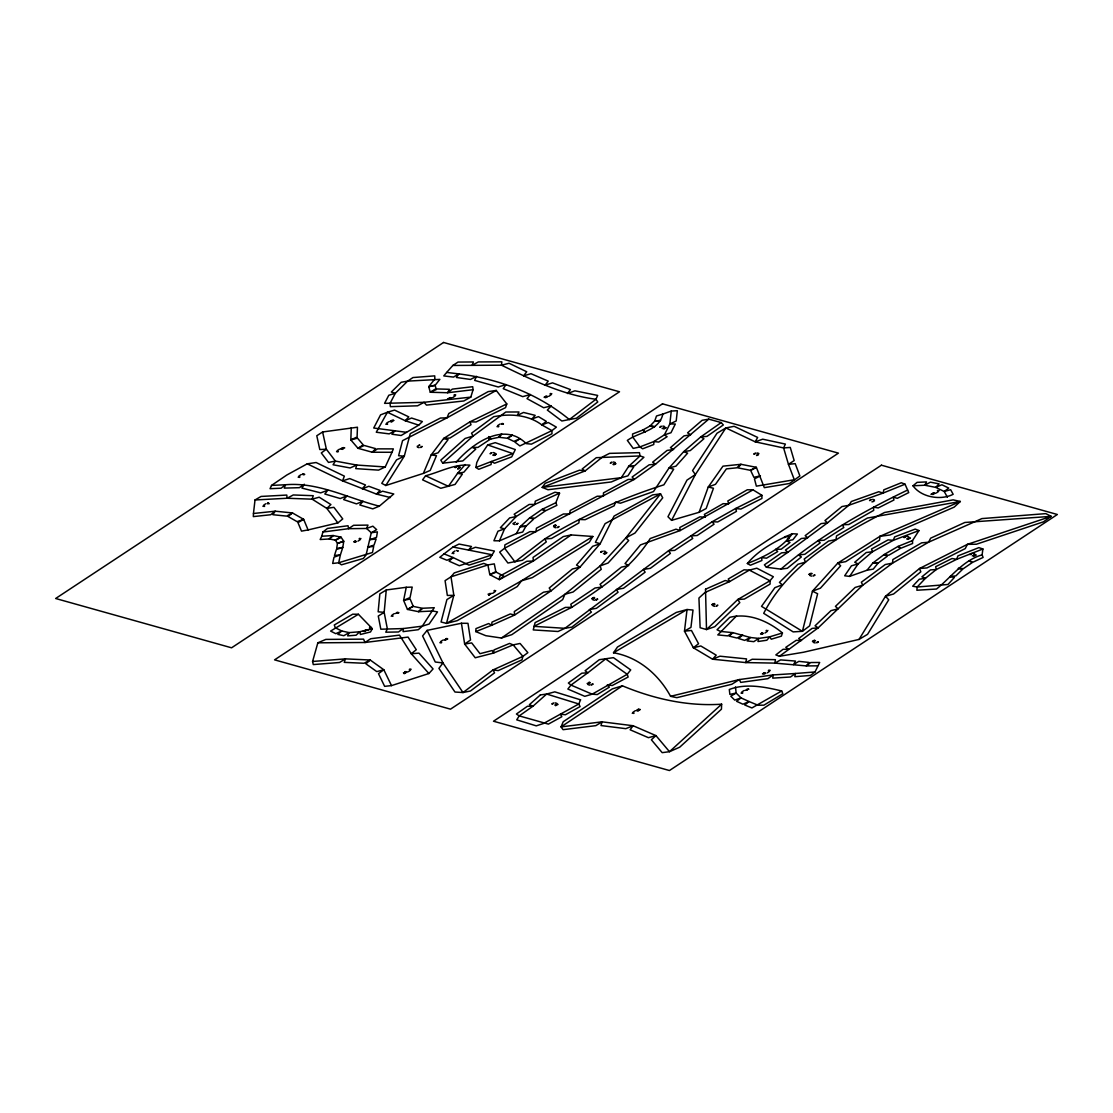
<?xml version="1.0" encoding="UTF-8"?>
<svg xmlns="http://www.w3.org/2000/svg" width="1113" height="1113" viewBox="0 0 1113 1113"><rect width="100%" height="100%" fill="white"/><g stroke="black" fill="none" stroke-linecap="round" stroke-linejoin="round"><path stroke-width="1.5" d="M761.918 495.313L761.904 498.471L740.855 509.058L735.61 508.53L712.195 521.747L668.523 550.768L564.917 628.316L558.03 631.488L533.252 629.916L535.103 622.612L565.334 607.406L571.734 607.336C600.825 588.207 631.377 568.715 650.187 538.539L675.967 529.176L680.182 530.539L753.028 489.859L761.918 495.313L735.61 508.53L736.458 511.382L717.732 521.955L712.195 521.747L714.045 524.209L697.169 535.506L691.09 535.854L692.745 538.442L674.701 550.379L668.523 550.768L670.402 553.398L650.354 568.326L643.467 569.425L645.123 572.207L623.475 588.262L616.393 589.487L618.063 592.269L596.401 608.324L589.334 609.548L591.393 612.108L571.859 627.12L564.917 628.316L533.948 626.355L571.734 607.336L570.788 604.248L595.01 588.012L602.008 587.038L600.018 584.339L621.36 567.157L628.678 565.557L625.033 563.568L640.448 544.911L680.182 530.539L679.793 527.506L699.896 516.849L705.308 517.211L704.39 514.387L723.088 503.688L728.681 503.855L727.832 500.961L747.31 489.776L753.028 489.859M351.263 427.768L350.832 439.927L357.996 448.289L372.257 452.24L391.999 452.281L393.362 448.887L377.571 448.859L372.257 452.24L375.665 448.65L364.257 445.478L357.996 448.289L363.214 444.88L357.496 438.174L350.832 439.927L357.106 436.95L357.44 427.225L322.617 431.969L316.788 435.753L319.807 449.555L326.373 449.221L335.389 461.088L356.703 465.053L385.237 466.959L391.999 452.281M721.641 704.195L721.433 709.204L679.695 747.199L669.483 751.692L662.179 752.652L651.369 739.783L655.96 735.61L669.483 751.692L721.641 704.195C687.597 706.505 653.734 698.867 622.431 685.831L612.331 688.877L563.234 721.725L561.063 726.886L563.039 729.683L595.845 725.648L602.063 721.836L633.074 725.732L655.96 735.61L648.42 737.682L630.111 729.78L633.074 725.732L625.798 728.667L600.992 725.551L602.063 721.836L561.063 726.886L622.431 685.831M253.458 513.496L253.333 516.599L270.696 514.749L275.189 511.201L292.441 512.926L303.668 519.34L308.078 529.927L337.879 522.901L342.748 518.922L333.9 507.319L326.819 508.391L312.141 499.167L287.14 498.248L255.016 499.974L253.458 513.496L275.189 511.201L272.88 514.721L286.681 516.112L292.441 512.926L288.072 516.515L297.046 521.635L303.668 519.34L297.964 522.665L301.498 531.124L308.078 529.927M475.808 631.614L475.961 628.608L488.663 623.544L491.696 625.269L514.582 615.058L551.032 590.906L579.984 567.129L600.185 543.714L614.084 516.084L652.663 494.895L660.552 493.852L662.722 497.831L634.98 533.057L625.868 537.885L600.116 565.947L564.931 594.259L501.42 638.027L485.797 635.69L475.808 631.614L491.696 625.269L491.974 622.125L510.269 613.959L514.582 615.058L514.303 611.552L543.464 592.227L551.032 590.906L549.224 588.012L572.388 569.007L579.984 567.129L576.506 565.056L592.659 546.316L600.185 543.714L595.399 542.337L605.11 523.639L660.552 493.852L625.868 537.885L628.692 540.556L608.088 563.011L600.116 565.947L601.243 569.341L573.098 591.991L564.931 594.259L562.663 599.615L511.869 634.633L501.42 638.027M386.267 589.987L384.166 612.359L387.352 628.845L385.766 632.198L398.496 631.975L403.268 628.567L422.314 626.16L429.159 624.017L437.52 611.9L432.776 611.009L418.53 611.691L407.455 609.423L403.602 600.366L406.259 587.288L412.2 587.094L410.057 597.542L403.602 600.366L410.127 599.003L413.201 606.251L407.455 609.423L413.118 606.376L421.98 608.185L418.53 611.691L422.857 608.241L434.251 607.712L422.314 626.16L418.321 629.694L403.087 631.628L403.268 628.567L380.827 629.221L378.281 616.046L384.166 612.359L378.156 611.802L379.839 593.897L386.267 589.987L406.259 587.288M671.264 411.059L669.845 423.942L664.405 434.849L653.888 441.541L639.947 446.911L633.214 448.414L627.342 440.4C639.126 431.941 659.258 430.912 662.861 414.078L671.264 411.059L677.344 410.697L676.203 420.992L669.845 423.942L675.313 424.025L670.972 432.748L664.405 434.849L667.118 436.713L658.701 442.07L653.888 441.541L653.762 444.518L642.604 448.817L639.947 446.911L632.601 436.894L632.587 433.987L642.618 430.119L645.137 432.067L642.924 429.98L650.535 425.723L654.653 426.752L649.909 426.182L654.681 421.145L660.621 420.45L654.722 421.076L656.503 415.984L662.861 414.078M982.125 554.831L982.89 548.987L978.884 547.624L957.903 555.902L956.665 559.324L936.242 569.55L925.473 578.273L917.182 587.01L916.862 590.238L936.506 589.027C951.281 577.174 962.856 560.451 982.125 554.831L983.099 557.446L972.845 562.246L969.312 560.827L972.247 562.594L963.413 568.618L958.251 568.367L962.606 569.272L955.872 575.88L949.848 576.617L954.453 577.355L947.97 584.478L917.182 587.01L912.674 586.217L919.296 579.219L925.473 578.273L921.884 576.854L930.496 569.884L936.242 569.55L935.685 566.684L952.018 558.503L956.665 559.324L982.89 548.987M475.919 467.46L476.767 462.577L479.341 457.387L487.689 444.936L495.243 442.654L515.305 449.569L511.716 456.873L494.562 463.231L491.334 461.519L475.919 467.46L478.729 469.296L491.07 464.552L491.334 461.519L512.773 453.575L487.689 444.936M556.263 525.586L554.177 526.602M554.831 705.044L556.917 704.042M613.068 464.163L615.155 463.161M594.787 598.043L592.7 599.058M590.127 682.937L588.04 683.952M715.047 604.15L712.946 605.166M815.467 640.768L813.38 641.77M321.782 536.243L322.881 532.042L327.486 528.425L348.035 525.739L348.564 528.689L366.58 528.466L372.869 526.185L376.639 529.621L371.297 532.751L366.121 554.789L363.394 558.448L341.441 564.82L338.686 562.761L332.662 563.47L334.011 557.182L340.383 554.9L342.79 547.415L343.764 541.266L341.023 537.148L333.135 535.534L321.782 536.243L320.154 539.527L329.239 538.97L333.135 535.534L329.351 538.956L335.667 540.25L341.023 537.148L335.263 540.014L337.448 543.311L343.764 541.266L337.448 543.464L336.683 548.375L342.79 547.415L336.404 549.474L334.47 555.47L340.383 554.9L338.686 562.761L372.479 552.507L373.704 546.386L367.652 547.137L374.038 545.092L376.111 539.054L370.226 539.596L376.542 537.329L377.404 531.861L371.297 532.751L366.58 528.466L368 525.099L353.586 525.294L348.564 528.689L322.881 532.042M428.908 673.518L391.512 685.608L383.818 669.748L370.198 660.009L345.433 658.868L339.548 662.485L313.282 664.572L312.586 661.47L317.845 642.813L325.831 639.405L363.561 639.14L365.008 642.493L408.054 637.095L416.29 649.714L411.281 653.748L428.908 673.518L433.068 668.941L418.961 653.122L411.281 653.748L399.47 635.12L370.699 638.737L365.008 642.493L317.845 642.813M470.799 397.118L473.081 389.717L472.705 386.712L452.337 389.119L447.607 392.736L430.314 392.249L428.728 386.684L434.849 379.004L434.738 375.86L412.965 377.557L407.636 381.119L395.31 393.292L390.037 403.393L390.399 406.662L417.598 405.8L424.053 402.308L470.799 397.118L463.857 400.958L426.474 405.118L424.053 402.308L384.569 403.351L388.785 395.268L395.31 393.292L391.331 392.013L401.195 382.274L407.636 381.119L439.858 379.38L434.96 385.515L428.728 386.684L435.072 385.112L436.338 389.55L430.314 392.249L435.586 388.91L449.429 389.3L447.607 392.736L473.081 389.717M506.791 403.922L505.552 407.636L476.058 421.98L469.923 421.855L443.642 438.466L431.162 454.939L423.371 473.401L385.794 485.518L381.773 483.334L396.562 459.85L404.283 456.177L410.252 433.639L440.456 418.029L446.995 417.848L496.245 390.44L506.791 403.922L469.923 421.855L471.008 424.721L449.986 438.021L443.642 438.466L448.08 439.621L438.105 452.81L431.162 454.939L436.477 455.648L430.23 470.409L423.371 473.401M782.439 632.949L781.382 636.149L771.253 639.224L769.793 636.803L758.732 638.403L750.412 637.499L732.91 632.657L720.598 631.433L717.022 629.777L729.794 617.339C748.646 612.581 768.081 621.04 782.439 632.949L769.793 636.803L766.815 640.239L757.967 641.519L758.732 638.403L753.807 641.658L747.157 640.921L750.412 637.499L744.667 640.406L738.489 638.445L742.677 635.036L736.987 638.041L729.168 636.121L732.91 632.657L727.652 635.885L717.802 634.911L736.556 615.879M699.117 512.3L708.258 487.007L722.963 466.152L740.952 464.302L756.353 467.321L764.325 487.661L789.534 483.487L799.885 475.961L795.211 463.648L788.463 464.344L783.608 447.941L785.375 444.073L762.697 439.19L755.254 441.847L725.857 427.935L716.967 433.291L692.578 470.59L695.375 474.555L671.584 520.355L667.967 516.738L686.999 480.093L695.375 474.555L725.857 427.935L734.135 426.307L757.647 437.437L755.254 441.847L783.608 447.941L790.272 447.44L794.167 460.559L788.463 464.344L794.306 479.731L756.367 486.158L754.461 478.882L760.416 475.863L753.891 477.31L750.649 470.479L756.353 467.321L750.287 470.284L737.975 467.877L740.952 464.302L736.82 467.808L726.386 468.893L715.492 484.322L708.258 487.007L713.461 488.273L706.157 508.516L699.117 512.3L671.584 520.355M499.473 540.821L516.349 533.614L520.244 526.616L529.565 518.018L542.142 509.323L545.899 510.617L556.876 505.344L555.846 502.728L559.561 493.17L554.984 492.21L535.256 501.184L534.894 504.384L516.14 516.571L504.551 528.87L499.473 540.821L493.908 540.765L497.97 531.207L504.551 528.87L500.363 527.729L509.643 517.893L516.14 516.571L514.178 514.22L529.176 504.467L534.894 504.384L559.561 493.17M815.022 671.946L795.461 673.49L794.821 676.69L810.473 675.452L815.022 671.946L819.683 662.458L810.723 662.527L806.341 665.922L774.857 663.111L745.807 662.583L712.598 659.216L693.357 647.752L684.481 631.168L687.041 609.521L693.009 610.035L690.95 627.37L684.481 631.168L691.451 630.473L698.561 643.731L693.357 647.752L700.8 645.971L716.202 655.154L712.598 659.216L719.958 656.197L746.531 658.896L745.807 662.583L752.179 659.258L775.427 659.675L774.857 663.111L780.616 659.898L795.531 661.066L793.499 664.572L798.842 661.359L809.109 662.444L806.341 665.922L817.554 665.838M271.558 485.393L270.028 488.704L281.144 488.204L285.457 484.767C318.123 481.846 348.299 498.332 379.324 506.165L393.752 493.977L382.58 491.195L376.444 494.089L342.554 480.872L307.23 463.829L286.834 475.001L271.558 485.393L285.457 484.767L284.26 488.106L299.369 487.689L304.35 484.266L301.929 488.092L320.669 492.878L327.779 490.263L324.815 494.005L340.23 498.527L347.047 495.897L343.639 499.584L356.466 503.883L363.088 501.281L359.791 504.954L372.785 508.864L379.324 506.165M372.326 628.636L370.518 631.961L360.431 634.466L359.722 631.767L349.162 632.615L341.774 630.988L335.347 627.774L334.276 624.991L352.71 614.195L358.4 614.265L372.326 628.636L359.722 631.767L356.104 635.203L347.646 635.885L349.162 632.615L343.806 635.718L337.893 634.41L341.774 630.988L335.75 633.673L330.603 631.085L358.4 614.265M592.839 536.466L589.361 542.17L532.306 577.619L521.524 580.791L446.494 623.391L441.054 622L446.925 599.545L453.84 595.316L451.002 576.826L454.257 572.917L483.765 563.401L487.884 564.945L494.283 563.874L495.841 571.623L489.817 574.642L487.884 564.945L451.002 576.826L445.075 580.666L447.343 595.455L453.84 595.316L446.494 623.391L457.234 620.651L517.253 586.565L521.524 580.791L592.839 536.466L571.178 534.936L563.303 536.577L533.044 557.432L533.35 561.022L499.361 579.636L489.817 574.642L496.203 572.165L503.841 576.158L499.361 579.636L499.709 576.172L526.894 561.272L533.35 561.022L571.178 534.936M859.013 639.432L885.489 596.262L919.533 568.506L967.392 544.354L1051.187 516.362L1045.803 513.636L981.903 518.588L928.548 542.212L892.57 563.122L862.742 585.201L818.194 627.843L779.448 656.267L775.831 654.917L783.065 649.296L788.491 649.255L785.792 647.335L796.198 640.337L801.485 640.504L798.703 638.528L812.087 628.386L818.194 627.843L815.064 625.798L831.008 610.62L838.117 608.867L835.446 606.376L855.146 587.441L862.742 585.201L861.365 582.21L885.225 564.541L892.57 563.122L892.835 559.575L921.62 542.852L928.548 542.212L930.663 538.177L964.86 522.47L1051.187 516.362L1043.41 521.844L976.379 544.229L967.392 544.354L965.249 548.598L926.962 567.922L919.533 568.506L920.813 571.818L893.586 594.008L885.489 596.262L888.731 599.796L867.556 634.34L859.013 639.432L803.516 652.246L779.448 656.267M343.639 447.871L342.999 448.302L344.752 447.885M392.36 420.7L393.668 420.352M393.752 420.575L392.472 420.923M417.208 446.257L419.893 445.158L419.114 444.936M448.609 398.899L449.304 398.384L447.551 398.802M449.388 397.953L450.515 397.591M364.939 630.431L366.08 630.069M502.826 423.719L503.382 423.677M396.91 613.263L397.605 613.263M494.826 454.633L496.161 454.062M445.13 640.086L446.271 639.725M555.624 525.253L553.898 525.684L555.596 524.946M614.835 464.413L613.36 464.705M615.99 463.676L614.529 464.121M663.571 428.282L662.11 428.561M664.781 427.489L663.278 427.976M665.908 427.865L663.863 429.048M593.229 598.293L591.935 598.836M587.135 683.507L589.82 682.408L589.041 682.186M756.548 455.342L758.649 454.076M789.381 537.774L787.336 538.956M808.678 574.391L810.208 573.877M809.902 573.598L811.363 573.292M746.74 690.13L747.435 690.13M748.145 689.253L748.896 689.17M873.357 501.587L871.896 501.866M874.526 500.836L873.065 501.281M812.49 641.325L814.591 640.058M910.114 538.136L908.027 539.374M973.666 555.582L972.206 555.86M974.877 554.789L973.374 555.276M385.794 485.518L404.283 456.177L398.593 455.718L402.558 440.651L446.995 417.848L448.789 413.535L488.19 391.609L496.245 390.44M503.424 423.983L502.422 424.317M496.245 454.313L493.908 455.203M591.81 598.599L594.203 597.639M849.622 576.395L867.055 570.218L872.856 563.011L884.014 554.608L898.094 546.4L901.043 548.166L912.577 543.52L912.521 540.584L918.976 530.581L915.206 529.092L894.643 536.897L893.266 540.348L872.495 551.728L858.095 563.929L849.622 576.395L844.67 575.797L851.445 565.821L858.095 563.929L854.728 562.274L866.248 552.521L872.495 551.728L871.521 548.987L888.132 539.875L893.266 540.348L918.976 530.581M304.6 474.472L303.724 474.875M342.957 449.054L342.081 449.402M392.263 421.577L391.359 421.966M545.37 396.451L546.33 396.033M404.687 671.974L405.661 671.556M638.695 710.623L637.777 711.026M640.1 709.704L639.265 710.052M932.736 493.198L933.71 492.781M613.513 652.774L617.465 647.029L676.301 612.428L687.041 609.521L613.513 652.774C638.431 657.06 658.687 674.534 670.583 696.321L676.843 697.67L731.798 684.272L739.296 679.57L773.243 674.909L795.461 673.49L790.494 676.996L772.728 678.137L773.243 674.909L767.887 678.666L740.729 682.394L739.296 679.57L670.583 696.321M501.323 423.789L502.617 423.455M495.035 455.106L493.963 455.495M593.034 597.792L594.133 597.403M425.597 475.766L422.564 479.842L440.804 488.287L455.078 484.419L462.396 474.082L457.54 473.373L448.4 486.311L425.597 475.766C440.066 472.009 454.605 463.773 469.895 465.151L463.815 472.218L457.54 473.373L465.137 464.538M792.317 533.725C781.549 548.598 764.033 556.945 747.352 563.526L750.385 565.237L761.876 560.507L761.709 557.613L766.523 558.183L777.681 551.575L775.65 549.349L781.229 549.196L790.035 542.448L786.654 540.918L792.859 539.777L797.395 534.017L792.317 533.725C775.803 540.779 758.983 549.572 747.352 563.526M427.128 630.375L422.592 635.954L435.266 662.012L442.96 662.945L463.008 692.536L470.437 691.006L494.534 672.878L493.129 669.873L522.887 656.392L527.868 652.663L520.077 643.467L513.163 644.886L493.671 653.011L475.223 657.769L464.65 644.051L461.436 623.252L427.128 630.375L442.96 662.945L438.939 668.37L454.967 692.036L463.008 692.536L493.129 669.873L498.193 670.61L522.011 659.828L522.887 656.392L513.163 644.886L509.559 643.425L493.963 649.922L493.671 653.011L492.252 650.507L479.995 653.679L471.689 642.897L464.65 644.051L470.549 639.989L467.975 623.336L461.436 623.252M446.675 372.438L443.739 375.916L453.492 377.084L458.862 373.898C498.749 378.893 538.177 393.779 569.355 419.545L576.478 418.224L597.764 401.988L595.956 399.261C562.343 394.92 531.68 379.77 501.504 365.203L452.852 365.454L446.675 372.438L458.862 373.898L456.372 377.46L470.507 379.45L476.517 376.361L474.625 380.396L498.234 386.99L506.025 384.611L503.257 388.687L522.734 396.631L530.372 394.545L527.006 398.635L543.687 407.734L551.227 405.911L547.346 410.085L561.842 420.992L569.355 419.545L595.956 399.261L597.667 395.421L574.906 390.816L567.519 393.501L570.399 389.564L552.507 382.858L545.147 385.126L548.236 381.133L530.998 373.704L523.583 375.832L526.727 371.756L509.058 363.255L501.504 365.203L501.852 361.836L478.312 361.934L472.079 365.328L473.415 361.962L458.041 362.059L452.852 365.454M502.325 424.025L501.434 424.039M418.725 425.152L405.229 420.742L408.791 416.874L394.545 410.085L387.421 412.241L376.277 432.234L389.174 433.875L394.976 430.745L391.887 434.223L401.125 435.489L418.725 425.152L422.37 421.549L411.56 418.029L405.229 420.742L387.421 412.241L380.563 414.857L373.718 428.018L406.509 432.317M714.351 603.51L712.07 604.47M456.191 462.145C472.635 443.308 503.772 421.215 526.212 443.614L531.43 444.143L551.965 433.764L551.895 430.648L556.375 427.128L548.306 422.523L541.794 424.874C528.174 414.662 509.949 413.466 493.713 416.707L471.522 433.207L473.122 436.032L442.724 463.161L440.818 460.142L465.137 438.452L473.122 436.032L505.803 412.019L518.992 411.963L517.364 415.344L523.555 412.464L535.2 415.358L531.931 418.947L538.455 416.624L546.344 421.368L541.794 424.874L551.895 430.648L519.868 445.923L514.86 442.056L519.952 438.772L513.816 441.402L507.737 438.411L512.342 435.03L507.152 438.244L498.61 437.242L501.671 433.778L499.375 437.172L488.969 439.412L488.663 436.588L490.972 438.745L477.95 447.412L472.371 447.412L475.766 449.137L462.813 460.921L442.724 463.161M513.135 523.374L515.472 522.206M708.772 419.142L655.529 464.177L634.243 479.397L504.634 548.222L499.667 552.118L507.918 563.025L522.428 560.256L546.302 541.892L544.786 538.929C582.085 515.876 622.181 498.151 663.877 484.823L673.699 469.157L669.052 467.961L653.484 491.584L620.442 503.201L615.489 502.06L614.223 505.761L585.146 519.688L579.136 519.479L578.913 522.943L551.436 538.497L544.786 538.929L514.943 561.87L504.634 548.222L504.885 544.869L529.913 531.638L535.923 531.694L536.438 528.202L563.428 513.997L569.661 513.942L570.176 510.45L597.166 496.245L603.385 496.175L603.455 492.878L628.149 479.453L634.243 479.397L632.142 477.004L649.157 464.831L655.529 464.177L652.649 462.173L667.104 450.431L673.588 449.499L670.429 447.663L684.036 435.879L690.603 434.78L687.57 432.832L702.108 420.311L708.772 419.142L721.224 422.578L723.325 424.943L706.964 436.393L700.773 436.894L683.66 451.697L669.052 467.961L675.953 466.152L687.639 453.144L683.66 451.697L690.241 450.598L703.931 438.745L700.773 436.894L721.224 422.578M912.994 485.797L917.084 482.36L926.531 481.915L924.806 485.226L912.994 485.797C921.355 497.455 940.833 500.613 953.159 494.311L950.641 489.706L944.241 491.501L935.699 487.369L924.806 485.226L930.412 482.166L939.135 483.877L935.699 487.369L941.904 484.767L948.735 488.064L944.241 491.501L947.386 497.247M553.829 525.739L553.592 526.435M766.412 567.268L787.809 552.312L785.486 550.059L801.346 538.483L807.635 537.857L805.186 535.631L821.116 523.597L827.543 522.818L787.809 552.312L781.535 552.869L764.408 564.834L766.412 567.268L780.936 569.119C818.89 536.494 862.658 511.66 907.61 490.04L905.022 484.197L901.321 482.75L883.792 489.845L883.11 493.073L848.829 505.288L841.971 506.54L824.956 520.564L827.543 522.818L848.829 505.288L851.362 501.49L878.783 491.723L883.11 493.073L905.022 484.197M444.087 553.884L439.788 557.335L446.981 560.256L453.074 557.543L468.963 565.14L490.04 558.364L494.409 551.032L475.418 547.262L468.503 550.059L452.963 547.026L444.087 553.884L453.074 557.543L449.082 561.161L459.335 565.724L492.238 554.789L468.503 550.059L471.467 546.483L459.043 544.062L452.963 547.026M337.322 450.598L339.507 449.151M298.924 476.058L301.108 474.611M341.538 448.358L340.578 448.998L342.929 448.748M342.025 448.038L343.611 447.565M303.153 473.818L302.18 474.458L304.545 474.208M386.601 423.149L388.785 421.716M390.816 420.923L389.856 421.563L392.207 421.312M263.67 505.149L265.84 503.716M268.525 502.867L267.315 503.674L269.165 503.73M450.278 398.663L448.72 399.136M451.739 397.703L450.153 398.162M452.81 397.55L454.98 396.103M497.789 425.528L499.96 424.081M546.831 397.077L547.805 396.437L545.44 396.687M548.876 396.284L551.06 394.837M357.996 541.141L360.181 539.708M452.852 552.382L455.022 550.935M664.252 428.255L665.88 427.573M367.304 630.181L365.746 630.668M368.375 630.028L370.559 628.595M391.999 615.113L394.169 613.666M395.24 613.513L396.826 613.04M488.677 595.052L489.887 594.245L488.037 594.189M491.737 593.396L490.151 593.869M492.809 593.243L494.979 591.796M440.651 641.575L442.835 640.128M443.906 639.975L445.492 639.516M404.061 673.615L405.271 672.822L403.421 672.753M406.148 672.614L407.121 671.974L404.756 672.21M408.193 671.807L410.377 670.374M758.273 454.883L756.659 455.565M787.726 538.149L789.354 537.468M711.875 604.86L712.849 604.22M934.197 493.824L935.17 493.184L932.833 493.449M936.242 493.031L938.426 491.584M633.019 712.209L635.203 710.762M637.248 709.969L636.274 710.609L638.639 710.358M638.695 709.009L637.721 709.649L640.086 709.398M764.951 633.019L767.135 631.572M908.403 538.567L910.044 537.885M814.201 640.865L812.573 641.547M767.247 672.878L769.431 671.445M741.815 691.98L743.999 690.533M745.07 690.38L746.656 689.921M746.531 689.42L748.117 688.947M490.263 593.438L489.4 593.646M781.702 690.978L751.915 707.951L744.736 704.988L749.049 701.538L758.023 705.239L763.894 705.169L782.842 693.747L781.702 690.978C764.965 686.944 745.821 683.09 729.307 689.49L729.864 694.387L736.152 693.051L741.063 697.907L749.049 701.538L742.941 704.209L736.569 701.301L741.063 697.907L734.719 700.091L730.782 696.195L736.152 693.051L735.456 686.944M255.016 499.974L261.082 496.44L286.778 495.062L287.14 498.248L293.248 494.965L313.254 495.702L312.141 499.167L319.181 497.191L330.923 504.565L326.819 508.391L337.879 522.901M455.12 467.237L456.678 466.931M661.386 426.641L660.232 426.808M754.016 453.826L755.574 453.534M600.783 551.937L601.952 551.756M595.97 599.657L597.542 599.364M784.498 537.162L786.056 536.869M869.643 500.238L870.811 500.057M552.09 703.736L553.272 703.555M591.309 684.551L592.867 684.258M814.716 575.296L813.631 575.435M904.006 537.245L905.565 536.953M971.482 553.94L970.341 554.107M816.65 642.368L818.208 642.076M555.846 502.728L542.142 509.323L544.98 511.159L534.922 518.115L529.565 518.018L533.67 519.103L526.226 525.976L520.244 526.616L525.809 526.435L522.693 532.028L516.349 533.614M385.237 466.959L378.559 470.131L355.729 468.615L356.703 465.053L350.094 467.947L333.051 464.775L335.389 461.088L328.502 462.424L321.295 452.935L326.373 449.221L322.617 431.969M391.553 420.436L393.056 420.171M912.521 540.584L898.094 546.4L900.041 548.667L888.758 555.234L884.014 554.608L887.325 556.18L878.394 562.9L872.856 563.011L877.893 563.359L873.246 569.119L867.055 570.218M264.018 506.526L264.254 506.415A1.711 0.71 -19.7 0 0 264.713 506.025M769.375 670.875L769.626 670.777A2.504 1.043 -19.7 0 0 770.21 670.29M497.928 426.07L497.622 426.182A2.504 1.043 -19.7 0 0 497.01 426.669M370.295 627.203L369.989 627.315A1.711 0.71 -19.7 0 0 369.502 627.718M410.113 668.983L409.779 669.108A1.711 0.71 -19.7 0 0 409.32 669.511M498.068 426.905L498.374 426.794A1.711 0.71 -19.7 0 0 498.833 426.39M370.434 628.038L370.74 627.913A2.504 1.043 -19.7 0 0 371.325 627.44M410.252 669.817L410.558 669.692A2.504 1.043 -19.7 0 0 411.142 669.219M386.74 423.705L386.489 423.789A2.504 1.043 -19.7 0 0 385.821 424.303M337.642 451.961L337.907 451.85A1.711 0.71 -19.7 0 0 338.38 451.461M263.809 505.705L263.503 505.817A2.504 1.043 -19.7 0 0 262.891 506.304M392.138 615.656L391.887 615.739A2.504 1.043 -19.7 0 0 391.22 616.254M769.166 670.054L768.888 670.151A1.711 0.71 -19.7 0 0 768.373 670.583M742.134 693.357L742.413 693.246A1.711 0.71 -19.7 0 0 742.872 692.843M544.98 397.021L544.104 397.23L545.857 397.717M355.548 540.918L354.671 541.127L356.438 541.628M354.588 541.558L353.711 541.767L355.464 542.268M457.471 551.158L458.347 550.949L456.58 550.462M398.064 612.929L398.941 612.72L397.188 612.233M762.516 632.782L761.64 632.991L763.393 633.492M764.812 672.655L763.935 672.864L765.702 673.365M454.73 394.712L454.494 394.781A1.711 0.71 -19.7 0 0 453.937 395.24M550.796 393.459L550.49 393.571A1.711 0.71 -19.7 0 0 550.003 393.974M299.063 476.601L298.841 476.67A2.504 1.043 -19.7 0 0 298.159 477.213M452.991 552.924L452.768 552.994A2.504 1.043 -19.7 0 0 452.073 553.523M938.315 491.042L938.607 490.916A2.504 1.043 -19.7 0 0 939.191 490.443M494.729 590.419L494.436 590.502A1.711 0.71 -19.7 0 0 493.935 590.933M440.804 642.131L440.567 642.187A2.504 1.043 -19.7 0 0 439.885 642.73M454.841 395.546L455.175 395.435A2.504 1.043 -19.7 0 0 455.76 394.948M299.188 477.435L299.522 477.324A1.711 0.71 -19.7 0 0 299.981 476.921M359.916 538.316L359.708 538.372A1.711 0.71 -19.7 0 0 359.123 538.845M494.84 591.253L495.174 591.128A2.504 1.043 -19.7 0 0 495.758 590.655M440.915 642.966L441.249 642.841A1.711 0.71 -19.7 0 0 441.708 642.438M766.996 631.029L767.316 630.904A2.504 1.043 -19.7 0 0 767.9 630.417M633.158 712.751L632.907 712.835A2.504 1.043 -19.7 0 0 632.254 713.35M307.23 463.829L316.106 462.521L344.362 476.141L342.554 480.872L349.719 478.576L365.495 484.976L362.281 488.857L368.793 486.27L380.131 490.443L376.444 494.089L390.426 497.553M780.936 569.119L787.35 568.256L801.388 556.917L798.48 554.956L804.782 554.302L820.239 542.852L817.818 540.654L824.079 540.222L843.793 527.534L842.444 524.779L848.774 524.529L873.677 510.408L873.58 507.125L878.185 507.959L893.948 500.001L893.28 497.177L897.287 498.318L908.751 492.6L907.61 490.04M391.512 685.608L384.639 686.345L378.476 673.657L383.818 669.748L376.792 671.612L365.885 663.807L370.198 660.009L364.048 663.265L344.237 662.36L345.433 658.868L312.586 661.47M420.978 446.967L421.771 446.911M490.527 453.311L491.32 453.255M610.703 462.73L611.496 462.674M516.794 523.847L517.587 523.792M557.836 527.075L558.615 527.033M716.605 605.639L717.398 605.597M603.441 553.676L606.001 552.34M812.184 573.529L809.582 574.851M933.237 494.464L930.983 494.297L932.151 493.713M365.356 631.461L363.116 631.294L364.285 630.709M764.728 674.005L762.488 673.824L763.643 673.24M973.792 556.305L976.338 554.97M555.54 705.698L558.1 704.362M906.65 538.984L909.224 537.662M662.875 426.042L664.628 426.529M757.035 452.935L758.788 453.436M872.662 499.347L874.415 499.834M972.971 553.342L974.724 553.829M907.025 536.355L908.778 536.856M613.333 461.965L615.099 462.465M493.156 452.532L494.923 453.033M495.368 453.84L492.753 455.161M787.503 536.271L789.27 536.758M417.375 447.189L419.128 447.676M458.125 466.347L459.892 466.834M810.027 575.658L811.78 576.144M554.232 527.298L555.985 527.799M513.19 524.07L514.957 524.571M603.789 551.046L605.555 551.533M713.002 605.862L714.769 606.362M813.436 642.465L815.189 642.966M267.76 502.993L268.553 503.215M592.756 599.754L594.523 600.255M488.649 594.704L489.428 594.912M588.081 684.648L589.848 685.149M555.109 702.846L556.862 703.346M404.033 673.268L404.812 673.49M456.107 466.57A2.504 1.043 -19.7 0 1 456.775 466.639M455.579 467.571A1.711 0.71 -19.7 0 1 455.022 467.53M457.707 468.851A2.49 1.043 -19.7 0 1 459.669 467.571M460.003 467.655A2.49 1.043 -19.7 0 1 458.041 468.949M453.909 553.244A1.711 0.71 -19.7 0 1 453.464 553.634M870.63 499.57A2.504 1.043 -19.7 0 1 871.298 499.64M870.102 500.558A1.711 0.71 -19.7 0 1 869.545 500.53M421.159 447.44A2.504 1.043 -19.7 0 1 420.491 447.384M421.688 446.452A1.711 0.71 -19.7 0 1 422.244 446.494M785.486 536.508A2.504 1.043 -19.7 0 1 786.154 536.563M784.957 537.496A1.711 0.71 -19.7 0 1 784.401 537.454M516.975 524.334A2.504 1.043 -19.7 0 1 516.321 524.265M517.503 523.347A1.711 0.71 -19.7 0 1 518.06 523.374M755.017 453.172A2.504 1.043 -19.7 0 1 755.671 453.241M754.489 454.16A1.711 0.71 -19.7 0 1 753.918 454.118M766.078 630.709A1.711 0.71 -19.7 0 1 766.523 630.32M760.972 633.534A2.49 1.043 -19.7 0 1 762.544 633.965M762.127 634.243A2.49 1.043 -19.7 0 1 760.555 633.798M360.946 538.553A2.504 1.043 -19.7 0 1 360.389 539.026M553.091 703.082A2.504 1.043 -19.7 0 1 553.745 703.138M552.563 704.07A1.711 0.71 -19.7 0 1 551.992 704.028M611.315 462.201A2.504 1.043 -19.7 0 1 611.983 462.257M610.787 463.189A1.711 0.71 -19.7 0 1 610.23 463.147M716.786 606.126A2.504 1.043 -19.7 0 1 716.132 606.056M717.315 605.138A1.711 0.71 -19.7 0 1 717.871 605.18M591.866 684.912A2.504 1.043 -19.7 0 1 591.212 684.843M592.394 683.925A1.711 0.71 -19.7 0 1 592.965 683.966M817.22 642.73A2.504 1.043 -19.7 0 1 816.552 642.674M817.749 641.742A1.711 0.71 -19.7 0 1 818.305 641.784M596.54 600.018A2.504 1.043 -19.7 0 1 595.886 599.949M597.069 599.031A1.711 0.71 -19.7 0 1 597.625 599.058M558.003 527.562A2.504 1.043 -19.7 0 1 557.349 527.492M558.531 526.574A1.711 0.71 -19.7 0 1 559.102 526.616M601.771 551.269A2.504 1.043 -19.7 0 1 602.439 551.338M601.243 552.271A1.711 0.71 -19.7 0 1 600.686 552.229M604.554 553.884A2.49 1.043 -19.7 0 1 606.502 552.591M606.835 552.688A2.49 1.043 -19.7 0 1 604.874 553.968M551.825 393.696A2.504 1.043 -19.7 0 1 551.269 394.155M634.076 713.071A1.711 0.71 -19.7 0 1 633.631 713.461M813.798 575.908A2.504 1.043 -19.7 0 1 813.144 575.852M814.326 574.92A1.711 0.71 -19.7 0 1 814.897 574.962M336.543 451.739A2.504 1.043 -19.7 0 1 337.114 451.28M905.008 536.591A2.504 1.043 -19.7 0 1 905.662 536.661M904.479 537.579A1.711 0.71 -19.7 0 1 903.909 537.537M937.369 490.722A1.711 0.71 -19.7 0 1 937.814 490.346M491.139 452.768A2.504 1.043 -19.7 0 1 491.807 452.838M490.61 453.756A1.711 0.71 -19.7 0 1 490.054 453.728M387.658 424.025A1.711 0.71 -19.7 0 1 387.213 424.401M447.315 639.307A2.49 1.043 -19.7 0 1 445.743 638.862M446.146 638.584A2.49 1.043 -19.7 0 1 447.718 639.029M393.042 615.976A1.711 0.71 -19.7 0 1 392.611 616.352M970.939 553.564A2.504 1.043 -19.7 0 1 971.607 553.634M970.411 554.566A1.711 0.71 -19.7 0 1 969.854 554.524M741.049 693.135A2.504 1.043 -19.7 0 1 741.606 692.662M660.844 426.265A2.504 1.043 -19.7 0 1 661.512 426.335M660.315 427.267A1.711 0.71 -19.7 0 1 659.759 427.225M880.007 536.285L879.52 540.167L845.727 561.634L837.769 563.108L812.448 591.17L802.417 631.321L793.166 631.892L763.699 613.333C788.282 565.251 838.103 536.48 884.557 512.495L953.145 499.862L960.338 501.476L954.161 507.138L889.899 535.005L880.007 536.285L837.769 563.108L840.663 565.752L820.406 588.193L812.448 591.17L817.624 593.744L809.61 625.868L802.417 631.321L761.515 606.362L774.871 587.678L782.3 584.77L779.434 582.419L797.979 564.277L805.478 562.093L804.184 559.046L828.601 541.043L835.988 539.596L836.545 535.896L867.403 518.046L960.338 501.476L880.007 536.285M705.517 589.222L706.505 629.568L714.769 626.689L739.797 602.648L737.794 599.504L769.987 580.763L773.34 576.715L756.812 568.2L749.341 570.12L729.627 581.584L705.016 592.464L698.936 598.029L700.133 627.718L706.505 629.568L737.794 599.504L744.36 599.072L770.113 584.088L769.987 580.763L749.341 570.12L744.027 569.814L728.264 578.997L729.627 581.584L725.203 580.527L705.517 589.222M580.541 699.827L578.816 703.986L543.645 723.436L536.257 725.857L516.724 719.833L519.215 715.896L532.96 706.212L546.65 694.039L554.803 691.855L580.541 699.827M628.636 466.403L621.332 477.686L611.287 481.957L547.986 489.734L542.198 487.397L545.245 483.306L579.525 470.173L585.062 470.966L602.717 456.831L609.562 453.367L639.432 452.657L640.058 455.94L628.636 466.403L633.756 466.82L627.913 475.849L621.332 477.686L542.198 487.397L585.062 470.966L582.196 468.99L596.318 457.68L640.058 455.94L643.94 457.234L634.8 465.596L628.636 466.403M570.983 685.093L567.853 689.058L584.784 696.335L592.158 694.178L627.217 674.297L630.723 669.929L613.444 657.658L599.309 659.689L585.104 670.749L587.859 672.781L605.625 658.952L627.217 674.297L628.149 677.038L612.233 685.525L607.322 684.898L609.381 687.138L597.25 694.554L592.158 694.178L570.983 685.093L568.367 683.034L581.862 673.184L587.859 672.781L570.983 685.093M540.334 694.943L529.385 704.682L532.96 706.212L527.409 706.268L516.418 714.017L519.215 715.896L548.389 724.118L561.828 716.716L560.437 714.198L565.39 714.755L580.096 706.588L578.816 703.986L546.65 694.039L540.334 694.943M443.558 342.47L55.65 598.502L231.574 647.808L619.496 391.776L443.558 342.47M662.499 403.838L274.577 659.856L450.501 709.162L838.423 453.144L662.499 403.838M881.426 465.192L493.504 721.224L669.442 770.53L1057.35 514.498L881.426 465.192"/></g></svg>
